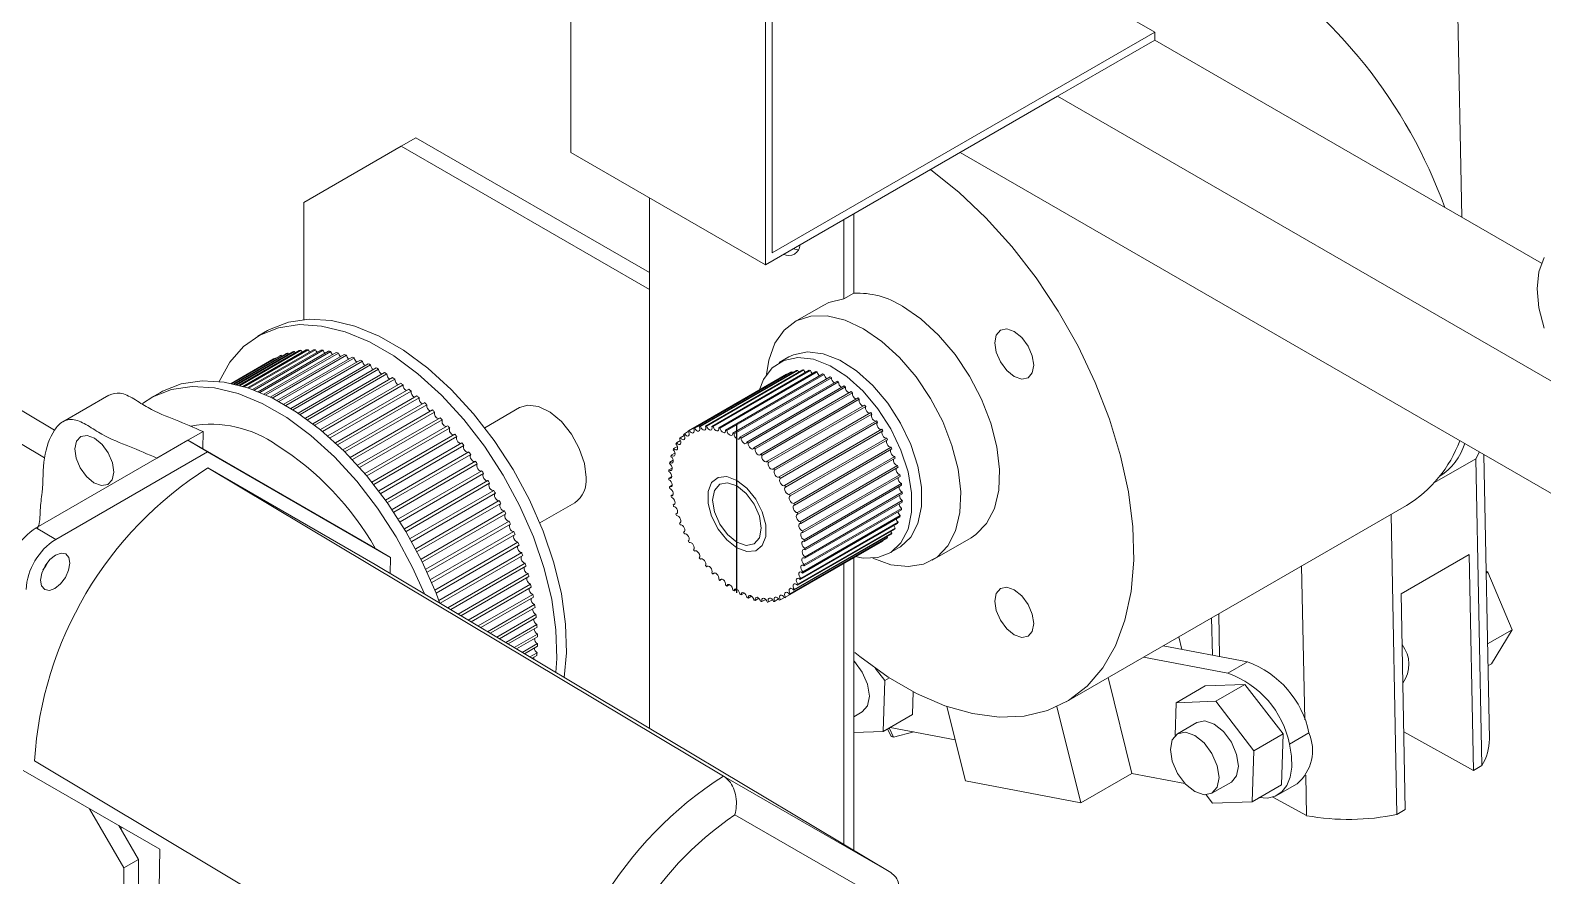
# Model space of a CAD drawing. Header units: millimetres. Extents: x 127 to 2222, y 23 to 864.
# Drawn here: x 1780.3 to 1835.3, y 288.1 to 318.8 of the extents above; entities that cross this region are included whole.
import ezdxf

# ---------------------------------------------------------------- set-up
doc = ezdxf.new("R2010")
doc.units = ezdxf.units.MM
doc.linetypes.add('CENTERX2', pattern=[20.32, 12.7, -2.54, 2.54, -2.54])

msp = doc.modelspace()

# ---------------------------------------------------------------- linework, layer by layer
at = {"color": 7, "linetype": 'Continuous', "lineweight": 15}
for p, q in [((1799.964, 314.405), (1799.964, 326.653)), ((1832.335, 312.046), (1832.057, 326.2)), ((1807.036, 310.323), (1807.036, 322.571)), ((1807.283, 322.714), (1807.283, 310.752)), ((1821.178, 318.773), (1814.107, 322.855)), ((1807.283, 310.752), (1821.178, 318.773)), ((1821.178, 318.773), (1821.178, 318.487)), ((1821.178, 318.487), (1817.642, 316.446)), ((1835.225, 310.378), (1821.178, 318.487)), ((1817.642, 316.446), (1807.036, 310.323)), ((1898.959, 269.503), (1817.642, 316.446)), ((1794.331, 314.934), (1793.8, 314.628)), ((1802.816, 310.035), (1794.331, 314.934)), ((1793.8, 314.628), (1790.265, 312.586)), ((1802.816, 309.423), (1793.8, 314.628)), ((1807.036, 310.323), (1799.964, 314.405)), ((1840.977, 298.893), (1814.106, 314.405)), ((1802.816, 312.759), (1802.816, 293.473)), ((1790.265, 308.336), (1790.265, 312.586)), ((1810.241, 309.286), (1810.241, 312.173)), ((1809.887, 311.969), (1809.887, 309.082)), ((1781.203, 304.306), (1773.644, 308.825)), ((1809.155, 308.856), (1808.094, 308.243)), ((1810.241, 309.286), (1809.887, 309.082)), ((1788.947, 307.929), (1788.594, 307.725)), ((1789.919, 307.17), (1787.825, 305.961)), ((1787.911, 305.939), (1790.097, 307.201)), ((1790.168, 307.211), (1787.948, 305.929)), ((1788.052, 305.9), (1790.352, 307.228)), ((1790.426, 307.231), (1788.096, 305.886)), ((1788.215, 305.848), (1790.615, 307.234)), ((1790.691, 307.232), (1788.265, 305.832)), ((1788.399, 305.785), (1790.884, 307.22)), ((1790.962, 307.212), (1788.454, 305.765)), ((1788.6, 305.708), (1791.16, 307.186)), ((1791.239, 307.173), (1788.66, 305.684)), ((1787.622, 306.008), (1789.165, 306.899)), ((1789.226, 306.931), (1787.626, 306.007)), ((1787.648, 306.002), (1789.383, 307.004)), ((1789.447, 307.03), (1787.662, 306)), ((1787.707, 305.99), (1789.612, 307.089)), ((1789.678, 307.11), (1787.729, 305.985)), ((1787.795, 305.969), (1789.85, 307.155)), ((1788.816, 305.617), (1791.441, 307.132)), ((1791.521, 307.113), (1788.88, 305.588)), ((1789.045, 305.511), (1791.726, 307.059)), ((1791.808, 307.034), (1789.112, 305.478)), ((1789.233, 306.917), (1789.226, 306.931)), ((1789.285, 305.39), (1792.015, 306.966)), ((1792.098, 306.936), (1789.355, 305.352)), ((1789.463, 307.003), (1789.447, 307.03)), ((1789.534, 305.253), (1792.307, 306.854)), ((1792.391, 306.818), (1789.606, 305.211)), ((1789.702, 307.07), (1789.678, 307.11)), ((1789.79, 305.1), (1792.602, 306.722)), ((1792.685, 306.682), (1789.864, 305.053)), ((1807.887, 306.969), (1807.534, 306.765)), ((1790.053, 304.931), (1792.897, 306.573)), ((1792.981, 306.527), (1790.128, 304.88)), ((1790.32, 304.746), (1793.193, 306.404)), ((1793.277, 306.354), (1790.397, 304.69)), ((1790.59, 304.545), (1793.489, 306.219)), ((1793.573, 306.163), (1790.668, 304.485)), ((1807.767, 306.322), (1804.231, 304.281)), ((1804.265, 304.3), (1807.8, 306.341)), ((1807.958, 306.414), (1804.422, 304.373)), ((1804.459, 304.386), (1807.994, 306.427)), ((1808.166, 306.472), (1804.63, 304.431)), ((1804.67, 304.438), (1808.205, 306.479)), ((1808.389, 306.496), (1804.854, 304.455)), ((1804.895, 304.455), (1808.431, 306.496)), ((1808.625, 306.484), (1805.089, 304.443)), ((1805.133, 304.437), (1808.669, 306.478)), ((1808.87, 306.437), (1805.335, 304.396)), ((1805.38, 304.384), (1808.916, 306.425)), ((1809.123, 306.356), (1805.588, 304.315)), ((1805.634, 304.297), (1809.17, 306.338)), ((1809.381, 306.242), (1805.845, 304.201)), ((1805.892, 304.176), (1809.428, 306.217)), ((1809.64, 306.095), (1806.104, 304.054)), ((1806.151, 304.024), (1809.687, 306.065)), ((1807.8, 306.341), (1807.808, 306.328)), ((1807.994, 306.427), (1808.018, 306.387)), ((1783.184, 305.585), (1781.509, 304.618)), ((1785.058, 305.684), (1784.705, 305.48)), ((1790.863, 304.329), (1793.784, 306.016)), ((1793.867, 305.955), (1790.94, 304.265)), ((1791.136, 304.098), (1794.077, 305.796)), ((1794.16, 305.731), (1791.214, 304.03)), ((1791.409, 303.852), (1794.367, 305.56)), ((1809.897, 305.918), (1806.362, 303.877)), ((1806.408, 303.841), (1809.944, 305.882)), ((1810.151, 305.712), (1806.616, 303.671)), ((1806.661, 303.63), (1810.197, 305.671)), ((1794.449, 305.49), (1791.486, 303.78)), ((1791.681, 303.592), (1794.654, 305.309)), ((1794.734, 305.235), (1791.757, 303.516)), ((1791.95, 303.319), (1794.936, 305.043)), ((1795.016, 304.965), (1792.026, 303.239)), ((1798.104, 305.133), (1796.835, 304.4)), ((1810.398, 305.479), (1806.863, 303.438)), ((1806.907, 303.393), (1810.442, 305.435)), ((1810.636, 305.223), (1807.101, 303.182)), ((1807.142, 303.133), (1810.678, 305.174)), ((1792.216, 303.032), (1795.214, 304.763)), ((1795.291, 304.681), (1792.291, 302.949)), ((1792.478, 302.734), (1795.485, 304.47)), ((1810.862, 304.946), (1807.326, 302.905)), ((1807.366, 302.852), (1810.901, 304.893)), ((1811.073, 304.65), (1807.537, 302.609)), ((1807.574, 302.554), (1811.109, 304.595)), ((1786.055, 303.946), (1784.926, 303.294)), ((1786.601, 304.261), (1786.055, 303.946)), ((1786.055, 303.946), (1786.762, 303.523)), ((1786.591, 303.636), (1786.055, 303.946)), ((1786.601, 304.261), (1786.591, 303.636)), ((1795.561, 304.384), (1792.551, 302.647)), ((1792.735, 302.423), (1795.75, 304.164)), ((1795.824, 304.075), (1792.807, 302.333)), ((1803.804, 303.848), (1803.948, 303.931)), ((1803.935, 304.03), (1804.083, 304.115)), ((1804.09, 304.181), (1804.239, 304.268)), ((1811.267, 304.34), (1807.731, 302.299)), ((1807.765, 302.242), (1811.3, 304.283)), ((1811.442, 304.019), (1807.906, 301.978)), ((1807.936, 301.918), (1811.472, 303.959)), ((1786.762, 303.523), (1781.249, 300.341)), ((1792.701, 300.109), (1786.591, 303.636)), ((1793.408, 299.687), (1786.762, 303.523)), ((1792.986, 302.102), (1796.008, 303.847)), ((1796.08, 303.755), (1793.056, 302.009)), ((1793.23, 301.771), (1796.258, 303.519)), ((1796.327, 303.424), (1793.299, 301.676)), ((1803.614, 303.402), (1803.746, 303.479)), ((1803.696, 303.638), (1803.835, 303.718)), ((1811.596, 303.689), (1808.061, 301.648)), ((1808.086, 301.588), (1811.622, 303.629)), ((1811.728, 303.356), (1808.192, 301.315)), ((1833.333, 293.082), (1833.13, 303.422)), ((1784.926, 303.294), (1780.542, 300.764)), ((1805.511, 291.736), (1786.776, 302.938)), ((1786.776, 302.938), (1792.853, 299.43)), ((1793.468, 301.431), (1796.499, 303.181)), ((1796.565, 303.083), (1793.533, 301.333)), ((1793.697, 301.083), (1796.73, 302.834)), ((1803.528, 302.863), (1803.642, 302.929)), ((1803.557, 303.143), (1803.681, 303.214)), ((1808.214, 301.254), (1811.749, 303.295)), ((1811.836, 303.022), (1808.3, 300.98)), ((1808.317, 300.92), (1811.852, 302.961)), ((1831.337, 302.403), (1832.837, 303.269)), ((1832.837, 303.269), (1833.056, 292.122)), ((1796.794, 302.734), (1793.76, 300.983)), ((1793.917, 300.727), (1796.952, 302.48)), ((1797.013, 302.378), (1793.978, 300.625)), ((1803.525, 302.565), (1803.629, 302.625)), ((1803.55, 302.253), (1803.642, 302.306)), ((1811.918, 302.69), (1808.382, 300.649)), ((1808.395, 300.59), (1811.93, 302.631)), ((1811.974, 302.366), (1808.439, 300.325)), ((1808.446, 300.267), (1811.982, 302.308)), ((1794.128, 300.366), (1797.163, 302.118)), ((1797.221, 302.014), (1794.186, 300.262)), ((1794.329, 299.999), (1797.363, 301.75)), ((1798.835, 300.936), (1800.104, 301.669)), ((1803.601, 301.93), (1803.68, 301.976)), ((1812.004, 302.052), (1808.468, 300.011)), ((1808.468, 299.657), (1812.004, 301.698)), ((1808.471, 299.955), (1812.006, 301.996)), ((1812.006, 301.751), (1808.471, 299.71)), ((1797.418, 301.645), (1794.384, 299.894)), ((1794.52, 299.627), (1797.552, 301.378)), ((1797.603, 301.271), (1794.572, 299.521)), ((1803.679, 301.6), (1803.744, 301.637)), ((1803.782, 301.266), (1803.833, 301.295)), ((1808.382, 299.118), (1811.918, 301.159)), ((1811.93, 301.204), (1808.395, 299.163)), ((1808.439, 299.377), (1811.974, 301.418)), ((1811.982, 301.468), (1808.446, 299.426)), ((1817.953, 294.432), (1830.327, 301.576)), ((1829.76, 301.248), (1829.974, 290.342)), ((1780.542, 300.764), (1781.249, 300.341)), ((1794.699, 299.253), (1797.728, 301.001)), ((1797.776, 300.894), (1794.748, 299.146)), ((1794.867, 298.876), (1797.891, 300.621)), ((1803.91, 300.932), (1803.945, 300.952)), ((1804.06, 300.601), (1804.08, 300.613)), ((1808.192, 298.672), (1811.728, 300.713)), ((1811.749, 300.749), (1808.214, 298.708)), ((1808.3, 298.882), (1811.836, 300.923)), ((1811.852, 300.964), (1808.317, 298.923)), ((1792.701, 300.109), (1793.408, 299.687)), ((1797.935, 300.513), (1794.913, 298.769)), ((1795.024, 298.498), (1798.042, 300.24)), ((1798.082, 300.132), (1795.066, 298.391)), ((1804.231, 300.278), (1804.236, 300.281)), ((1804.269, 300.223), (1804.265, 300.221)), ((1811.3, 300.28), (1807.765, 298.239)), ((1807.906, 298.339), (1811.442, 300.38)), ((1811.472, 300.405), (1807.936, 298.364)), ((1808.061, 298.49), (1811.596, 300.531)), ((1811.622, 300.562), (1808.086, 298.521)), ((1811.292, 300.293), (1811.3, 300.28)), ((1811.449, 300.446), (1811.472, 300.405)), ((1811.533, 299.837), (1811.887, 300.041)), ((1813.094, 299.583), (1814.508, 300.399)), ((1793.399, 299.103), (1793.408, 299.687)), ((1795.168, 298.12), (1798.178, 299.858)), ((1798.215, 299.749), (1795.215, 298.018)), ((1795.49, 297.853), (1798.301, 299.476)), ((1804.479, 299.922), (1804.459, 299.91)), ((1804.706, 299.636), (1804.67, 299.615)), ((1810.241, 289.034), (1810.241, 299.668)), ((1832.598, 299.791), (1830.123, 298.362)), ((1832.753, 291.946), (1832.598, 299.791)), ((1811.588, 288.228), (1792.853, 299.43)), ((1798.333, 299.367), (1795.598, 297.788)), ((1795.868, 297.627), (1798.409, 299.095)), ((1798.438, 298.987), (1795.973, 297.564)), ((1804.946, 299.367), (1804.895, 299.338)), ((1805.198, 299.119), (1805.133, 299.082)), ((1809.887, 299.464), (1809.887, 289.245)), ((1826.514, 299.375), (1826.624, 293.787)), ((1833.213, 299.186), (1833.279, 299.151)), ((1833.279, 299.151), (1833.214, 299.114)), ((1833.279, 299.151), (1834.159, 297.055)), ((1796.236, 297.407), (1798.503, 298.716)), ((1798.527, 298.609), (1796.339, 297.346)), ((1805.459, 298.895), (1805.38, 298.849)), ((1805.726, 298.696), (1805.634, 298.643)), ((1805.996, 298.526), (1805.892, 298.466)), ((1806.266, 298.385), (1806.151, 298.319)), ((1796.594, 297.193), (1798.582, 298.341)), ((1798.602, 298.235), (1796.694, 297.133)), ((1796.941, 296.986), (1798.646, 297.97)), ((1798.662, 297.866), (1797.037, 296.928)), ((1806.532, 298.276), (1806.408, 298.205)), ((1806.793, 298.2), (1806.661, 298.124)), ((1807.046, 298.157), (1806.907, 298.077)), ((1807.287, 298.148), (1807.142, 298.065)), ((1807.513, 298.174), (1807.366, 298.088)), ((1807.723, 298.233), (1807.574, 298.146)), ((1830.123, 298.362), (1830.278, 290.518)), ((1797.276, 296.785), (1798.695, 297.605)), ((1798.706, 297.502), (1797.369, 296.73)), ((1823.244, 297.487), (1823.271, 296.126)), ((1823.5, 297.635), (1823.531, 296.077)), ((1797.598, 296.593), (1798.729, 297.245)), ((1798.735, 297.145), (1797.687, 296.54)), ((1797.906, 296.408), (1798.747, 296.894)), ((1798.749, 296.795), (1797.991, 296.358)), ((1822.046, 296.795), (1822.16, 296.337)), ((1834.159, 297.055), (1833.265, 296.539)), ((1834.159, 297.055), (1833.408, 295.814)), ((1798.2, 296.233), (1798.749, 296.55)), ((1798.747, 296.454), (1798.28, 296.185)), ((1798.478, 296.067), (1798.736, 296.216)), ((1824.542, 295.884), (1821.478, 296.467)), ((1798.73, 296.123), (1798.554, 296.021)), ((1811.368, 295.21), (1811.024, 295.656)), ((1823.834, 295.476), (1820.771, 296.059)), ((1823.834, 295.476), (1824.542, 295.884)), ((1833.408, 295.814), (1833.281, 295.741)), ((1811.312, 293.358), (1811.368, 295.21)), ((1811.538, 295.308), (1811.368, 295.21)), ((1819.483, 295.316), (1820.348, 291.834)), ((1812.372, 293.97), (1812.398, 294.807)), ((1823.011, 295.014), (1821.95, 294.402)), ((1824.452, 295.068), (1823.011, 295.014)), ((1824.452, 295.068), (1823.392, 294.456)), ((1825.838, 293.27), (1824.452, 295.068)), ((1810.241, 293.894), (1810.551, 294.073)), ((1813.629, 294.268), (1814.302, 291.56)), ((1817.622, 294.262), (1818.492, 290.762)), ((1821.95, 294.402), (1821.914, 293.209)), ((1823.392, 294.456), (1821.95, 294.402)), ((1824.777, 292.658), (1823.392, 294.456)), ((1812.372, 293.97), (1811.312, 293.358)), ((1811.47, 293.449), (1811.574, 293.223)), ((1811.533, 293.486), (1811.686, 293.153)), ((1813.93, 293.055), (1811.567, 293.505)), ((1822.711, 293.686), (1822.003, 293.278)), ((1810.241, 293.318), (1811.312, 293.358)), ((1812.423, 293.342), (1811.686, 293.153)), ((1825.838, 293.27), (1824.777, 292.658)), ((1825.781, 291.418), (1825.838, 293.27)), ((1826.072, 292.897), (1826.779, 293.305)), ((1832.753, 291.946), (1830.222, 293.34)), ((1824.721, 290.806), (1824.777, 292.658)), ((1780.067, 291.946), (1785.026, 289.084)), ((1799.214, 281.085), (1780.478, 292.286)), ((1818.492, 290.762), (1820.348, 291.834)), ((1822.272, 291.468), (1820.348, 291.834)), ((1832.753, 291.946), (1833.056, 292.122)), ((1811.588, 288.228), (1805.511, 291.736)), ((1814.302, 291.56), (1818.492, 290.762)), ((1823.253, 291.113), (1823.96, 291.521)), ((1825.781, 291.418), (1824.721, 290.806)), ((1825.646, 291.051), (1826.353, 291.459)), ((1826.664, 291.765), (1826.693, 290.299)), ((1823.046, 291.055), (1823.279, 290.752)), ((1823.279, 290.752), (1824.721, 290.806)), ((1826.693, 290.299), (1825.467, 290.974)), ((1783.724, 288.4), (1782.481, 290.553)), ((1805.92, 290.331), (1811.576, 287.066)), ((1829.974, 290.342), (1830.278, 290.518)), ((1783.542, 289.941), (1784.254, 288.706)), ((1784.96, 284.85), (1785.026, 289.084)), ((1784.254, 288.706), (1783.724, 288.4)), ((1784.254, 288.706), (1784.254, 268.905)), ((1783.724, 288.4), (1783.724, 267.986))]:
    msp.add_line(p, q, dxfattribs=at)
at = {"color": 8, "linetype": 'Continuous', "lineweight": 15}
for p, q in [((1771.363, 308.969), (1780.845, 303.3)), ((1780.955, 299.495), (1780.945, 299.501)), ((1783.624, 289.893), (1783.623, 289.8))]:
    msp.add_line(p, q, dxfattribs=at)
at = {"color": 7, "linetype": 'CENTERX2'}
msp.add_line((1805.998, 298.402), (1805.998, 304.526), dxfattribs=at)
at = {"color": 7, "linetype": 'Continuous', "lineweight": 15, "flags": 128}
for points in [[(1810.281, 296.225), (1810.464, 296.078), (1811.491, 295.338), (1812.526, 294.741), (1813.553, 294.294), (1814.557, 294.006), (1815.522, 293.881), (1816.434, 293.92), (1817.279, 294.123), (1818.044, 294.487), (1818.718, 295.006), (1819.29, 295.672), (1819.751, 296.476), (1820.095, 297.404), (1820.316, 298.444), (1820.412, 299.579), (1820.38, 300.793), (1820.221, 302.065), (1819.938, 303.379), (1819.535, 304.712), (1819.017, 306.046), (1818.393, 307.36), (1817.673, 308.635), (1816.866, 309.85), (1815.986, 310.987), (1815.046, 312.029), (1814.059, 312.961), (1813.042, 313.768), (1813.025, 313.78)], [(1808.233, 310.86), (1808.213, 310.861), (1808.044, 310.905)], [(1808.044, 310.905), (1808.213, 310.861), (1808.233, 310.86)], [(1835.073, 309.445), (1835.135, 310.068), (1835.318, 310.59)], [(1835.318, 308.018), (1835.135, 308.751), (1835.073, 309.445)], [(1809.155, 308.856), (1809.34, 308.948), (1809.887, 309.082)], [(1814.508, 300.399), (1814.68, 300.514), (1815.07, 300.921), (1815.35, 301.466), (1815.508, 302.128), (1815.54, 302.885), (1815.444, 303.709), (1815.224, 304.569), (1814.888, 305.435), (1814.448, 306.276), (1813.92, 307.061), (1813.322, 307.761), (1812.678, 308.352), (1812.008, 308.812)], [(1788.947, 307.929), (1789.021, 307.971), (1789.701, 308.238), (1790.453, 308.348), (1791.264, 308.298), (1792.117, 308.089), (1792.996, 307.726), (1793.884, 307.214), (1794.763, 306.565), (1795.617, 305.791), (1796.429, 304.906), (1797.182, 303.929), (1797.863, 302.878), (1798.458, 301.773), (1798.955, 300.637), (1799.345, 299.49), (1799.62, 298.357), (1799.775, 297.258)], [(1810.594, 307.996), (1809.925, 308.308), (1809.28, 308.462), (1808.683, 308.451), (1808.154, 308.277), (1807.714, 307.944), (1807.378, 307.466), (1807.158, 306.859), (1807.075, 306.335)], [(1787.188, 306.078), (1787.19, 306.084), (1787.579, 306.782), (1788.074, 307.347), (1788.668, 307.767), (1789.347, 308.034), (1790.1, 308.144), (1790.91, 308.094), (1791.764, 307.885), (1792.643, 307.522), (1793.53, 307.01), (1794.41, 306.361), (1795.264, 305.586), (1796.075, 304.702), (1796.828, 303.725), (1797.509, 302.673), (1798.104, 301.569), (1798.601, 300.432), (1798.991, 299.286), (1799.267, 298.153), (1799.422, 297.054)], [(1810.931, 299.655), (1811.59, 299.421), (1812.214, 299.349), (1812.78, 299.442), (1813.266, 299.697), (1813.656, 300.104), (1813.935, 300.649), (1814.094, 301.312), (1814.126, 302.069), (1814.03, 302.892), (1813.81, 303.753), (1813.474, 304.619), (1813.034, 305.46), (1812.506, 306.244), (1811.908, 306.945), (1811.263, 307.536), (1810.594, 307.996)], [(1816.074, 307.894), (1815.804, 307.988), (1815.574, 307.944), (1815.421, 307.767), (1815.367, 307.486), (1815.421, 307.142), (1815.574, 306.789), (1815.804, 306.479), (1816.074, 306.261), (1816.345, 306.167), (1816.574, 306.212), (1816.728, 306.388), (1816.781, 306.669), (1816.728, 307.013), (1816.574, 307.366), (1816.345, 307.676), (1816.074, 307.894)], [(1789.95, 307.117), (1789.948, 307.12), (1789.919, 307.17)], [(1790.207, 307.144), (1790.196, 307.16), (1790.168, 307.211)], [(1790.472, 307.152), (1790.452, 307.179), (1790.426, 307.231)], [(1790.745, 307.139), (1790.715, 307.179), (1790.691, 307.232)], [(1806.809, 305.751), (1806.967, 306.154), (1807.282, 306.577), (1807.702, 306.847), (1808.209, 306.951), (1808.777, 306.885), (1809.38, 306.651), (1809.991, 306.26), (1810.58, 305.731), (1811.121, 305.088), (1811.587, 304.362), (1811.957, 303.586), (1812.214, 302.796), (1812.345, 302.031), (1812.345, 301.325), (1812.214, 300.711), (1811.957, 300.218), (1811.587, 299.869), (1811.121, 299.681), (1810.58, 299.662), (1810.293, 299.716)], [(1807.887, 306.969), (1808.056, 307.051), (1808.562, 307.156), (1809.13, 307.089), (1809.734, 306.855), (1810.345, 306.464), (1810.934, 305.935), (1811.474, 305.292), (1811.941, 304.566), (1812.311, 303.79), (1812.567, 303.001), (1812.699, 302.235), (1812.699, 301.529), (1812.567, 300.915), (1812.311, 300.422), (1811.941, 300.073), (1811.887, 300.041)], [(1785.058, 305.684), (1785.132, 305.726), (1785.812, 305.993), (1786.564, 306.103), (1787.375, 306.053), (1788.228, 305.844), (1789.107, 305.48), (1789.995, 304.969), (1790.874, 304.32), (1791.728, 303.545), (1792.54, 302.661), (1793.293, 301.684), (1793.974, 300.632), (1794.568, 299.528), (1795.066, 298.391), (1795.207, 298.013)], [(1808.205, 306.479), (1808.233, 306.428), (1808.245, 306.412)], [(1808.431, 306.496), (1808.455, 306.444), (1808.486, 306.404)], [(1784.404, 305.282), (1784.779, 305.522), (1785.458, 305.789), (1786.211, 305.899), (1787.021, 305.849), (1787.874, 305.64), (1788.754, 305.276), (1789.641, 304.765), (1790.521, 304.116), (1791.374, 303.341), (1792.186, 302.457), (1792.939, 301.479), (1793.62, 300.428), (1794.215, 299.324), (1794.644, 298.359)], [(1800.518, 302.584), (1800.455, 303.102), (1800.272, 303.646), (1799.985, 304.168), (1799.62, 304.623), (1799.209, 304.968), (1798.789, 305.174), (1798.397, 305.223), (1798.104, 305.133)], [(1810.442, 305.435), (1810.434, 305.393), (1810.442, 305.342), (1810.464, 305.29), (1810.497, 305.244), (1810.537, 305.21), (1810.577, 305.194), (1810.585, 305.194)], [(1810.678, 305.174), (1810.666, 305.136), (1810.669, 305.088), (1810.687, 305.035), (1810.718, 304.986), (1810.757, 304.949), (1810.797, 304.928), (1810.826, 304.925)], [(1804.459, 304.386), (1804.489, 304.337), (1804.528, 304.3), (1804.569, 304.278), (1804.606, 304.277), (1804.633, 304.295), (1804.648, 304.331), (1804.647, 304.379), (1804.63, 304.431)], [(1804.67, 304.438), (1804.697, 304.387), (1804.734, 304.346), (1804.775, 304.32), (1804.814, 304.313), (1804.844, 304.326), (1804.863, 304.357), (1804.866, 304.402), (1804.854, 304.455)], [(1804.895, 304.455), (1804.92, 304.403), (1804.954, 304.358), (1804.995, 304.327), (1805.035, 304.315), (1805.068, 304.323), (1805.09, 304.35), (1805.097, 304.392), (1805.089, 304.443)], [(1805.133, 304.437), (1805.154, 304.384), (1805.186, 304.337), (1805.225, 304.302), (1805.266, 304.284), (1805.302, 304.286), (1805.327, 304.308), (1805.339, 304.347), (1805.335, 304.396)], [(1810.901, 304.893), (1810.885, 304.86), (1810.884, 304.813), (1810.898, 304.761), (1810.926, 304.71), (1810.963, 304.669), (1811.004, 304.643), (1811.042, 304.637), (1811.052, 304.639)], [(1811.109, 304.595), (1811.089, 304.566), (1811.084, 304.522), (1811.094, 304.471), (1811.119, 304.419), (1811.154, 304.374), (1811.194, 304.344), (1811.234, 304.332), (1811.262, 304.338)], [(1782.636, 302.399), (1782.367, 302.623), (1782.14, 302.935), (1781.991, 303.289), (1781.942, 303.631), (1782.001, 303.909), (1782.158, 304.079), (1782.39, 304.118), (1782.661, 304.018), (1782.931, 303.794), (1783.158, 303.482), (1783.307, 303.128), (1783.356, 302.786), (1783.297, 302.508), (1783.14, 302.337), (1782.908, 302.299), (1782.636, 302.399)], [(1795.97, 303.825), (1795.944, 303.828), (1795.903, 303.848), (1795.864, 303.886), (1795.833, 303.935), (1795.814, 303.988), (1795.811, 304.038), (1795.824, 304.075)], [(1803.804, 303.848), (1803.843, 303.811), (1803.883, 303.792), (1803.92, 303.792), (1803.947, 303.812), (1803.96, 303.849), (1803.957, 303.897), (1803.94, 303.95), (1803.91, 303.999)], [(1803.935, 304.03), (1803.973, 303.989), (1804.014, 303.965), (1804.052, 303.959), (1804.082, 303.974), (1804.099, 304.007), (1804.101, 304.053), (1804.087, 304.105), (1804.06, 304.156)], [(1804.09, 304.181), (1804.125, 304.137), (1804.166, 304.108), (1804.205, 304.097), (1804.238, 304.106), (1804.259, 304.135), (1804.265, 304.178), (1804.255, 304.229), (1804.231, 304.281)], [(1804.265, 304.3), (1804.298, 304.254), (1804.338, 304.22), (1804.378, 304.204), (1804.413, 304.208), (1804.437, 304.231), (1804.448, 304.271), (1804.443, 304.321), (1804.422, 304.373)], [(1805.38, 304.384), (1805.397, 304.331), (1805.427, 304.282), (1805.465, 304.243), (1805.506, 304.22), (1805.543, 304.217), (1805.572, 304.234), (1805.587, 304.268), (1805.588, 304.315)], [(1805.634, 304.297), (1805.647, 304.245), (1805.673, 304.194), (1805.71, 304.151), (1805.75, 304.123), (1805.789, 304.115), (1805.821, 304.126), (1805.841, 304.156), (1805.845, 304.201)], [(1805.892, 304.176), (1805.901, 304.125), (1805.924, 304.073), (1805.958, 304.028), (1805.998, 303.995), (1806.038, 303.981), (1806.072, 303.987), (1806.095, 304.013), (1806.104, 304.054)], [(1806.151, 304.024), (1806.156, 303.975), (1806.175, 303.922), (1806.207, 303.874), (1806.246, 303.837), (1806.286, 303.818), (1806.323, 303.819), (1806.349, 303.839), (1806.362, 303.877)], [(1811.295, 304.28), (1811.276, 304.258), (1811.267, 304.218), (1811.273, 304.168), (1811.294, 304.115), (1811.327, 304.068), (1811.366, 304.033), (1811.407, 304.016), (1811.442, 304.019)], [(1811.451, 303.948), (1811.444, 303.94), (1811.431, 303.903), (1811.433, 303.855), (1811.45, 303.802), (1811.48, 303.753), (1811.518, 303.714), (1811.559, 303.692), (1811.596, 303.689)], [(1796.228, 303.502), (1796.191, 303.505), (1796.15, 303.528), (1796.112, 303.568), (1796.082, 303.618), (1796.066, 303.671), (1796.065, 303.719), (1796.08, 303.755)], [(1796.477, 303.168), (1796.468, 303.167), (1796.43, 303.173), (1796.389, 303.198), (1796.351, 303.24), (1796.323, 303.291), (1796.309, 303.344), (1796.31, 303.39), (1796.327, 303.424)], [(1803.557, 303.143), (1803.598, 303.119), (1803.636, 303.116), (1803.665, 303.132), (1803.681, 303.166), (1803.682, 303.213), (1803.667, 303.265), (1803.639, 303.316), (1803.601, 303.357)], [(1803.614, 303.402), (1803.654, 303.374), (1803.693, 303.365), (1803.725, 303.376), (1803.745, 303.406), (1803.75, 303.45), (1803.739, 303.501), (1803.714, 303.553), (1803.679, 303.597)], [(1803.696, 303.638), (1803.736, 303.606), (1803.776, 303.591), (1803.811, 303.597), (1803.834, 303.622), (1803.843, 303.662), (1803.837, 303.713), (1803.815, 303.765), (1803.782, 303.812)], [(1806.408, 303.841), (1806.409, 303.794), (1806.424, 303.741), (1806.453, 303.691), (1806.491, 303.651), (1806.531, 303.627), (1806.569, 303.622), (1806.599, 303.637), (1806.616, 303.671)], [(1806.661, 303.63), (1806.657, 303.586), (1806.669, 303.534), (1806.694, 303.482), (1806.73, 303.439), (1806.771, 303.41), (1806.81, 303.399), (1806.842, 303.409), (1806.863, 303.438)], [(1806.907, 303.393), (1806.899, 303.352), (1806.906, 303.301), (1806.928, 303.249), (1806.961, 303.203), (1807.001, 303.169), (1807.042, 303.153), (1807.076, 303.158), (1807.101, 303.182)], [(1811.586, 303.608), (1811.574, 303.582), (1811.572, 303.537), (1811.585, 303.484), (1811.612, 303.433), (1811.648, 303.391), (1811.689, 303.364), (1811.728, 303.356)], [(1832.837, 303.269), (1832.958, 303.496), (1832.967, 303.516)], [(1796.716, 302.826), (1796.699, 302.823), (1796.659, 302.831), (1796.618, 302.859), (1796.582, 302.903), (1796.556, 302.954), (1796.543, 303.007), (1796.547, 303.052), (1796.565, 303.083)], [(1803.525, 302.565), (1803.565, 302.552), (1803.599, 302.559), (1803.621, 302.586), (1803.629, 302.627), (1803.621, 302.678), (1803.599, 302.731), (1803.565, 302.777), (1803.525, 302.81)], [(1803.528, 302.863), (1803.568, 302.844), (1803.604, 302.846), (1803.63, 302.868), (1803.642, 302.906), (1803.639, 302.955), (1803.62, 303.008), (1803.589, 303.056), (1803.55, 303.093)], [(1807.142, 303.133), (1807.13, 303.095), (1807.133, 303.047), (1807.152, 302.994), (1807.182, 302.945), (1807.221, 302.908), (1807.262, 302.887), (1807.299, 302.886), (1807.326, 302.905)], [(1807.366, 302.852), (1807.349, 302.819), (1807.348, 302.772), (1807.363, 302.72), (1807.39, 302.669), (1807.427, 302.628), (1807.468, 302.602), (1807.507, 302.596), (1807.537, 302.609)], [(1796.946, 302.476), (1796.919, 302.471), (1796.879, 302.482), (1796.838, 302.513), (1796.803, 302.557), (1796.778, 302.61), (1796.768, 302.661), (1796.774, 302.705), (1796.794, 302.734)], [(1797.163, 302.118), (1797.129, 302.112), (1797.089, 302.126), (1797.048, 302.159), (1797.014, 302.205), (1796.991, 302.257), (1796.983, 302.309), (1796.991, 302.351), (1797.013, 302.378)], [(1803.55, 302.253), (1803.589, 302.245), (1803.62, 302.258), (1803.639, 302.289), (1803.642, 302.334), (1803.63, 302.386), (1803.604, 302.437), (1803.568, 302.481), (1803.528, 302.509)], [(1805.998, 302.485), (1805.635, 302.62), (1805.316, 302.592), (1805.079, 302.403), (1804.953, 302.076), (1804.953, 301.65), (1805.079, 301.178), (1805.316, 300.715), (1805.635, 300.318), (1805.998, 300.035), (1806.361, 299.9), (1806.68, 299.928), (1806.917, 300.117), (1807.043, 300.444), (1807.043, 300.87), (1806.917, 301.342), (1806.68, 301.805), (1806.361, 302.201), (1805.998, 302.485)], [(1806.882, 300.75), (1806.815, 301.179), (1806.623, 301.621), (1806.336, 302.008), (1805.998, 302.281), (1805.66, 302.398), (1805.373, 302.342), (1805.181, 302.122), (1805.114, 301.77), (1805.181, 301.341), (1805.373, 300.899), (1805.66, 300.512), (1805.998, 300.239), (1806.336, 300.122), (1806.623, 300.177), (1806.815, 300.398), (1806.882, 300.75)], [(1807.574, 302.554), (1807.553, 302.525), (1807.548, 302.481), (1807.559, 302.43), (1807.583, 302.378), (1807.618, 302.333), (1807.658, 302.303), (1807.698, 302.291), (1807.731, 302.299)], [(1807.765, 302.242), (1807.741, 302.217), (1807.731, 302.177), (1807.737, 302.127), (1807.758, 302.074), (1807.791, 302.027), (1807.831, 301.992), (1807.871, 301.975), (1807.906, 301.978)], [(1797.363, 301.75), (1797.328, 301.747), (1797.287, 301.764), (1797.247, 301.798), (1797.214, 301.846), (1797.193, 301.899), (1797.187, 301.949), (1797.197, 301.99), (1797.215, 302.011)], [(1803.601, 301.93), (1803.639, 301.928), (1803.667, 301.946), (1803.682, 301.981), (1803.681, 302.029), (1803.665, 302.081), (1803.636, 302.131), (1803.598, 302.171), (1803.557, 302.195)], [(1803.679, 301.6), (1803.714, 301.603), (1803.739, 301.626), (1803.75, 301.666), (1803.745, 301.715), (1803.725, 301.768), (1803.693, 301.816), (1803.654, 301.852), (1803.614, 301.871)], [(1807.936, 301.918), (1807.909, 301.899), (1807.895, 301.862), (1807.897, 301.814), (1807.914, 301.761), (1807.944, 301.712), (1807.983, 301.673), (1808.023, 301.651), (1808.061, 301.648)], [(1797.552, 301.378), (1797.515, 301.377), (1797.474, 301.396), (1797.435, 301.433), (1797.403, 301.482), (1797.384, 301.535), (1797.38, 301.585), (1797.392, 301.623), (1797.404, 301.637)], [(1797.728, 301.001), (1797.69, 301.003), (1797.649, 301.025), (1797.611, 301.064), (1797.581, 301.114), (1797.563, 301.167), (1797.561, 301.215), (1797.575, 301.252), (1797.581, 301.258)], [(1803.782, 301.266), (1803.815, 301.275), (1803.837, 301.303), (1803.843, 301.345), (1803.834, 301.397), (1803.811, 301.449), (1803.776, 301.494), (1803.736, 301.526), (1803.696, 301.539)], [(1803.91, 300.932), (1803.94, 300.946), (1803.957, 300.979), (1803.96, 301.024), (1803.947, 301.076), (1803.92, 301.128), (1803.883, 301.17), (1803.843, 301.197), (1803.804, 301.205)], [(1808.086, 301.588), (1808.056, 301.574), (1808.039, 301.541), (1808.036, 301.496), (1808.049, 301.443), (1808.076, 301.392), (1808.113, 301.35), (1808.153, 301.323), (1808.192, 301.315)], [(1808.214, 301.254), (1808.181, 301.245), (1808.159, 301.217), (1808.153, 301.174), (1808.162, 301.123), (1808.185, 301.071), (1808.22, 301.026), (1808.26, 300.994), (1808.3, 300.98)], [(1797.891, 300.621), (1797.853, 300.626), (1797.812, 300.651), (1797.774, 300.691), (1797.745, 300.742), (1797.73, 300.795), (1797.73, 300.842), (1797.746, 300.876)], [(1804.06, 300.601), (1804.087, 300.621), (1804.101, 300.657), (1804.099, 300.706), (1804.082, 300.758), (1804.052, 300.808), (1804.014, 300.846), (1803.973, 300.869), (1803.935, 300.871)], [(1808.317, 300.92), (1808.282, 300.917), (1808.257, 300.894), (1808.246, 300.854), (1808.251, 300.805), (1808.271, 300.752), (1808.303, 300.704), (1808.342, 300.668), (1808.382, 300.649)], [(1808.395, 300.59), (1808.357, 300.592), (1808.329, 300.574), (1808.314, 300.539), (1808.315, 300.491), (1808.331, 300.438), (1808.36, 300.388), (1808.398, 300.349), (1808.439, 300.325)], [(1811.584, 300.629), (1811.592, 300.611), (1811.622, 300.562)], [(1811.697, 300.842), (1811.716, 300.796), (1811.749, 300.749)], [(1798.042, 300.24), (1798.003, 300.248), (1797.961, 300.275), (1797.925, 300.317), (1797.897, 300.368), (1797.884, 300.421), (1797.887, 300.467), (1797.898, 300.492)], [(1798.178, 299.858), (1798.139, 299.868), (1798.098, 299.897), (1798.062, 299.941), (1798.036, 299.993), (1798.025, 300.046), (1798.03, 300.09), (1798.037, 300.106)], [(1804.231, 300.278), (1804.255, 300.303), (1804.265, 300.343), (1804.259, 300.393), (1804.238, 300.446), (1804.205, 300.493), (1804.166, 300.528), (1804.125, 300.545), (1804.09, 300.542)], [(1804.422, 299.966), (1804.443, 299.995), (1804.448, 300.039), (1804.437, 300.09), (1804.413, 300.142), (1804.378, 300.187), (1804.338, 300.217), (1804.298, 300.229), (1804.265, 300.221)], [(1808.446, 300.267), (1808.407, 300.275), (1808.376, 300.262), (1808.357, 300.231), (1808.354, 300.186), (1808.366, 300.134), (1808.392, 300.082), (1808.428, 300.039), (1808.468, 300.011)], [(1781.221, 298.558), (1781.019, 298.487), (1780.849, 298.519), (1780.737, 298.65), (1780.701, 298.859), (1780.745, 299.114), (1780.863, 299.378), (1781.037, 299.608), (1781.24, 299.772), (1781.443, 299.843), (1781.613, 299.811), (1781.724, 299.68), (1781.761, 299.471), (1781.717, 299.216), (1781.599, 298.952), (1781.425, 298.721), (1781.221, 298.558)], [(1780.973, 299.537), (1780.892, 299.375), (1780.782, 299.216)], [(1798.301, 299.476), (1798.261, 299.489), (1798.22, 299.52), (1798.186, 299.566), (1798.162, 299.618), (1798.153, 299.67), (1798.159, 299.713), (1798.162, 299.719)], [(1804.63, 299.667), (1804.647, 299.701), (1804.648, 299.748), (1804.633, 299.8), (1804.606, 299.851), (1804.569, 299.892), (1804.528, 299.918), (1804.489, 299.924), (1804.459, 299.91)], [(1804.854, 299.387), (1804.866, 299.424), (1804.863, 299.473), (1804.844, 299.526), (1804.814, 299.575), (1804.775, 299.612), (1804.734, 299.633), (1804.697, 299.634), (1804.67, 299.615)], [(1808.468, 299.657), (1808.428, 299.675), (1808.392, 299.674), (1808.366, 299.652), (1808.354, 299.614), (1808.357, 299.565), (1808.376, 299.512), (1808.407, 299.464), (1808.446, 299.426)], [(1808.471, 299.955), (1808.431, 299.968), (1808.397, 299.961), (1808.375, 299.934), (1808.367, 299.892), (1808.375, 299.842), (1808.397, 299.789), (1808.431, 299.743), (1808.471, 299.71)], [(1805.089, 299.126), (1805.097, 299.168), (1805.09, 299.218), (1805.068, 299.271), (1805.035, 299.317), (1804.995, 299.351), (1804.954, 299.366), (1804.92, 299.362), (1804.895, 299.338)], [(1805.335, 298.889), (1805.339, 298.934), (1805.327, 298.986), (1805.302, 299.037), (1805.266, 299.081), (1805.225, 299.11), (1805.186, 299.12), (1805.154, 299.11), (1805.133, 299.082)], [(1808.3, 298.882), (1808.26, 298.914), (1808.22, 298.929), (1808.185, 298.923), (1808.162, 298.898), (1808.153, 298.857), (1808.159, 298.807), (1808.181, 298.755), (1808.214, 298.708)], [(1808.382, 299.118), (1808.342, 299.146), (1808.303, 299.155), (1808.271, 299.144), (1808.251, 299.114), (1808.246, 299.07), (1808.257, 299.018), (1808.282, 298.967), (1808.317, 298.923)], [(1808.439, 299.377), (1808.398, 299.4), (1808.36, 299.404), (1808.331, 299.388), (1808.315, 299.354), (1808.314, 299.307), (1808.329, 299.254), (1808.357, 299.204), (1808.395, 299.163)], [(1805.588, 298.678), (1805.587, 298.726), (1805.572, 298.778), (1805.543, 298.828), (1805.506, 298.869), (1805.465, 298.893), (1805.427, 298.898), (1805.397, 298.882), (1805.38, 298.849)], [(1805.845, 298.496), (1805.841, 298.545), (1805.821, 298.598), (1805.789, 298.646), (1805.75, 298.682), (1805.71, 298.702), (1805.673, 298.701), (1805.647, 298.681), (1805.634, 298.643)], [(1806.104, 298.343), (1806.095, 298.395), (1806.072, 298.447), (1806.038, 298.492), (1805.998, 298.524), (1805.958, 298.539), (1805.924, 298.532), (1805.901, 298.507), (1805.892, 298.466)], [(1806.362, 298.223), (1806.349, 298.275), (1806.323, 298.326), (1806.286, 298.369), (1806.246, 298.397), (1806.207, 298.405), (1806.175, 298.394), (1806.156, 298.363), (1806.151, 298.319)], [(1807.906, 298.339), (1807.871, 298.382), (1807.831, 298.412), (1807.791, 298.423), (1807.758, 298.413), (1807.737, 298.385), (1807.731, 298.342), (1807.741, 298.291), (1807.765, 298.239)], [(1808.061, 298.49), (1808.023, 298.53), (1807.983, 298.555), (1807.944, 298.561), (1807.914, 298.546), (1807.897, 298.513), (1807.895, 298.467), (1807.909, 298.415), (1807.936, 298.364)], [(1808.192, 298.672), (1808.153, 298.708), (1808.113, 298.728), (1808.076, 298.728), (1808.049, 298.708), (1808.036, 298.671), (1808.039, 298.623), (1808.056, 298.57), (1808.086, 298.521)], [(1816.074, 298.504), (1815.804, 298.598), (1815.574, 298.553), (1815.421, 298.377), (1815.367, 298.096), (1815.421, 297.752), (1815.574, 297.399), (1815.804, 297.089), (1816.074, 296.871), (1816.345, 296.777), (1816.574, 296.821), (1816.728, 296.998), (1816.781, 297.279), (1816.728, 297.623), (1816.574, 297.976), (1816.345, 298.286), (1816.074, 298.504)], [(1806.616, 298.136), (1806.599, 298.189), (1806.569, 298.238), (1806.531, 298.277), (1806.491, 298.3), (1806.453, 298.303), (1806.424, 298.286), (1806.409, 298.252), (1806.408, 298.205)], [(1806.863, 298.083), (1806.842, 298.136), (1806.81, 298.183), (1806.771, 298.218), (1806.73, 298.236), (1806.694, 298.233), (1806.669, 298.211), (1806.657, 298.173), (1806.661, 298.124)], [(1807.101, 298.065), (1807.076, 298.117), (1807.042, 298.161), (1807.001, 298.192), (1806.961, 298.205), (1806.928, 298.197), (1806.906, 298.17), (1806.899, 298.128), (1806.907, 298.077)], [(1807.326, 298.082), (1807.299, 298.132), (1807.262, 298.174), (1807.221, 298.2), (1807.182, 298.207), (1807.152, 298.194), (1807.133, 298.162), (1807.13, 298.117), (1807.142, 298.065)], [(1807.537, 298.133), (1807.507, 298.182), (1807.468, 298.22), (1807.427, 298.242), (1807.39, 298.243), (1807.363, 298.225), (1807.348, 298.189), (1807.349, 298.141), (1807.366, 298.088)], [(1807.731, 298.219), (1807.698, 298.266), (1807.658, 298.3), (1807.618, 298.316), (1807.583, 298.312), (1807.559, 298.289), (1807.548, 298.249), (1807.553, 298.199), (1807.574, 298.146)], [(1799.422, 297.054), (1799.454, 296.011), (1799.422, 295.502)], [(1799.775, 297.258), (1799.807, 296.215), (1799.727, 295.32)], [(1810.551, 294.073), (1810.551, 294.073), (1810.743, 294.294), (1810.81, 294.646), (1810.743, 295.075), (1810.551, 295.517), (1810.265, 295.904), (1810.241, 295.928)], [(1823.96, 291.521), (1823.961, 291.521), (1824.152, 291.742), (1824.219, 292.094), (1824.152, 292.523), (1823.961, 292.965), (1823.674, 293.352), (1823.336, 293.625), (1822.997, 293.742), (1822.711, 293.686)], [(1823.512, 291.685), (1823.445, 292.115), (1823.253, 292.557), (1822.967, 292.943), (1822.628, 293.216), (1822.29, 293.334), (1822.003, 293.278), (1821.812, 293.058), (1821.745, 292.706), (1821.812, 292.276), (1822.003, 291.835), (1822.29, 291.448), (1822.628, 291.175), (1822.967, 291.057), (1823.253, 291.113), (1823.445, 291.334), (1823.512, 291.685)], [(1824.958, 290.956), (1825.274, 290.938), (1825.557, 291.006), (1825.794, 291.16), (1825.979, 291.393), (1826.102, 291.695), (1826.16, 292.057), (1826.15, 292.462), (1826.072, 292.897)]]:
    msp.add_lwpolyline(points, dxfattribs=at)
at = {"color": 7, "linetype": 'Continuous', "lineweight": 15}
for centre, radius, start, end in [((1814.548, 306.216), 18.244, 19.8386, 57.3779), ((1807.881, 311.062), 0.408, 242.2485, 357.7447), ((1810.378, 306.262), 3.027, 57.4099, 92.5982), ((1790.498, 304.349), 2.88, 101.5989, 103.0082), ((1790.54, 304.118), 3.115, 96.8546, 98.1833), ((1790.562, 303.849), 3.385, 92.3103, 93.5616), ((1790.566, 303.763), 3.471, 87.942, 89.1941), ((1790.546, 303.348), 3.886, 83.8574, 85.0072), ((1791.202, 307.282), 0.25, 196.1969, 224.416), ((1790.498, 302.98), 4.258, 79.972, 81.0526), ((1791.479, 307.235), 0.248, 194.4243, 226.1927), ((1790.44, 304.524), 2.696, 116.7804, 118.24), ((1790.473, 304.444), 2.782, 111.6408, 113.0631), ((1790.472, 304.44), 2.786, 106.5536, 107.9888), ((1790.405, 302.52), 4.727, 76.3353, 77.3382), ((1791.762, 307.167), 0.246, 192.6223, 227.9901), ((1790.304, 302.152), 5.108, 72.8838, 73.8403), ((1792.048, 307.08), 0.244, 190.8055, 229.8122), ((1790.075, 301.477), 5.821, 69.6668, 70.5317), ((1792.333, 306.972), 0.238, 188.6171, 231.9957), ((1790.042, 301.395), 5.91, 66.586, 67.4634), ((1792.625, 306.846), 0.236, 186.767, 233.8468), ((1789.735, 300.707), 6.664, 63.7159, 64.5167), ((1792.918, 306.702), 0.233, 184.8842, 235.7296), ((1789.424, 300.11), 7.337, 60.9976, 61.7452), ((1793.207, 306.536), 0.226, 182.2898, 238.3246), ((1789.119, 299.591), 7.939, 58.4131, 59.1223), ((1793.5, 306.354), 0.222, 180.2509, 240.3635), ((1788.8, 299.096), 8.528, 55.9635, 56.6403), ((1793.792, 306.156), 0.219, 178.218, 242.3967), ((1808.373, 305.314), 1.176, 108.7549, 110.646), ((1808.412, 305.162), 1.333, 98.927, 100.6472), ((1808.427, 304.947), 1.549, 89.8621, 91.4123), ((1808.397, 304.622), 1.876, 81.6877, 83.0406), ((1808.908, 306.541), 0.248, 194.7589, 226.6514), ((1808.317, 304.279), 2.228, 74.4001, 75.6095), ((1809.155, 306.472), 0.244, 191.1641, 230.2494), ((1808.162, 303.852), 2.682, 67.942, 69.0084), ((1809.404, 306.367), 0.236, 187.1132, 234.2987), ((1808.009, 303.53), 3.039, 62.1668, 63.1634), ((1809.65, 306.226), 0.223, 182.2913, 239.1224), ((1807.752, 303.084), 3.554, 57.0268, 57.9247), ((1809.905, 306.059), 0.218, 178.3973, 243.0153), ((1788.536, 298.718), 8.989, 53.619, 54.2761), ((1794.083, 305.94), 0.216, 176.1308, 244.4844), ((1788.151, 298.21), 9.626, 51.3786, 52.0057), ((1794.364, 305.704), 0.206, 172.6807, 247.9342), ((1788.094, 298.125), 9.728, 49.2121, 49.8451), ((1807.332, 302.494), 4.278, 52.3686, 53.1498), ((1810.148, 305.857), 0.206, 173.0278, 248.3851), ((1806.995, 302.107), 4.792, 48.0732, 48.799), ((1810.393, 305.632), 0.2, 168.6968, 252.7162), ((1794.649, 305.457), 0.203, 170.5288, 250.0874), ((1787.567, 297.507), 10.54, 47.153, 47.7478), ((1794.93, 305.194), 0.2, 168.318, 252.296), ((1787.095, 297.002), 11.232, 45.1539, 45.7214), ((1795.206, 304.918), 0.196, 166.0277, 254.5876), ((1806.615, 301.728), 5.328, 44.0813, 44.7557), ((1806.396, 301.544), 5.614, 40.2964, 40.9531), ((1786.89, 300.362), 4.161, 54.6237, 100.0633), ((1786.901, 296.799), 11.512, 43.2084, 43.7703), ((1795.476, 304.627), 0.192, 163.6557, 256.9606), ((1786.312, 296.251), 12.317, 41.3267, 41.8586), ((1804.877, 303.121), 1.333, 98.927, 100.6472), ((1804.892, 302.906), 1.549, 89.8621, 91.4123), ((1804.862, 302.581), 1.876, 81.6877, 83.0406), ((1806.207, 301.397), 5.853, 36.6787, 37.3202), ((1806.22, 301.402), 5.84, 33.1435, 33.7937), ((1795.74, 304.323), 0.189, 161.1848, 259.4297), ((1786.202, 296.15), 12.466, 39.4771, 40.0085), ((1804.96, 303.151), 1.35, 139.3722, 141.0707), ((1804.865, 303.238), 1.221, 129.4128, 131.2343), ((1804.835, 303.274), 1.175, 119.0632, 120.9358), ((1804.837, 303.273), 1.176, 108.7549, 110.646), ((1804.781, 302.238), 2.228, 74.4001, 75.6095), ((1804.627, 301.811), 2.682, 67.942, 69.0084), ((1804.473, 301.489), 3.039, 62.1668, 63.1634), ((1804.217, 301.043), 3.554, 57.0268, 57.9247), ((1803.796, 300.453), 4.278, 52.3686, 53.1498), ((1805.999, 301.26), 6.103, 29.69, 30.3143), ((1806.016, 301.273), 6.081, 26.2149, 26.8391), ((1827.908, 305.53), 4.636, 301.4558, 339.7512), ((1783.51, 294.681), 10.763, 29.7142, 57.4644), ((1785.697, 295.738), 13.118, 37.6734, 38.183), ((1785.716, 295.746), 13.098, 35.8888, 36.4029), ((1805.696, 302.82), 2.163, 164.3763, 165.622), ((1805.36, 302.93), 1.808, 156.9378, 158.3415), ((1805.128, 303.04), 1.552, 148.5989, 150.1462), ((1803.46, 300.066), 4.792, 48.0732, 48.799), ((1803.079, 299.687), 5.328, 44.0813, 44.7557), ((1806.155, 301.344), 5.925, 22.6844, 23.3182), ((1806.446, 301.464), 5.611, 19.0464, 19.7035), ((1830.291, 304.528), 2.263, 303.2275, 341.7674), ((1794.063, 291.443), 13.61, 122.3693, 176.4458), ((1785.15, 295.344), 13.791, 34.1359, 34.6269), ((1784.94, 295.213), 14.039, 32.3935, 32.8776), ((1806.577, 302.694), 3.053, 176.8354, 177.8272), ((1806.088, 302.741), 2.562, 170.9682, 172.0846), ((1802.861, 299.503), 5.614, 40.2964, 40.9531), ((1802.672, 299.356), 5.853, 36.6787, 37.3202), ((1811.882, 303.208), 0.193, 162.6347, 255.9434), ((1811.982, 302.879), 0.2, 167.2726, 251.3033), ((1806.903, 301.613), 5.13, 15.2335, 15.934), ((1785.038, 295.279), 13.921, 30.657, 31.1462), ((1799.544, 302.473), 0.98, 304.8214, 6.4908), ((1807.088, 302.695), 3.565, 182.0851, 182.9802), ((1807.628, 302.742), 4.107, 186.8358, 187.6498), ((1802.684, 299.361), 5.84, 33.1435, 33.7937), ((1802.463, 299.219), 6.103, 29.69, 30.3143), ((1812.055, 302.555), 0.206, 171.6061, 246.9704), ((1812.109, 302.244), 0.219, 177.1656, 241.4098), ((1807.359, 301.726), 4.66, 11.1923, 11.9386), ((1807.925, 301.822), 4.085, 6.8348, 7.653), ((1785.046, 295.286), 13.911, 28.9237, 29.4133), ((1785.365, 295.455), 13.55, 27.1843, 27.6859), ((1808.068, 302.813), 4.552, 191.1839, 191.9478), ((1802.48, 299.232), 6.081, 26.2149, 26.8391), ((1812.127, 301.941), 0.225, 181.1515, 237.4263), ((1808.448, 301.866), 3.561, 2.0844, 2.9805), ((1808.971, 301.866), 3.038, 356.833, 357.8299), ((1785.397, 295.465), 13.517, 25.4373, 25.9383), ((1808.487, 302.908), 4.983, 195.2231, 195.9444), ((1808.893, 303.029), 5.406, 199.0339, 199.7158), ((1802.62, 299.303), 5.925, 22.6844, 23.3182), ((1802.91, 299.423), 5.611, 19.0464, 19.7035), ((1812.091, 301.388), 0.244, 189.7448, 228.8335), ((1812.124, 301.656), 0.236, 185.6933, 232.8852), ((1809.877, 301.73), 2.119, 344.3642, 345.6355), ((1809.434, 301.822), 2.572, 350.9729, 352.0852), ((1781.8, 298.788), 2.342, 122.4761, 176.3391), ((1785.481, 295.503), 13.424, 23.6763, 24.1781), ((1785.882, 295.671), 12.99, 21.8863, 22.4012), ((1809.333, 303.199), 5.878, 202.6859, 203.3246), ((1809.4, 303.23), 5.952, 206.2079, 206.8457), ((1803.367, 299.572), 5.13, 15.2335, 15.934), ((1803.823, 299.685), 4.66, 11.1923, 11.9386), ((1810.456, 301.49), 1.491, 328.5671, 330.1775), ((1812.027, 301.139), 0.248, 193.3397, 225.2397), ((1810.223, 301.61), 1.753, 336.9159, 338.3633), ((1782.507, 298.365), 2.342, 122.4766, 176.3388), ((1786.14, 295.768), 12.714, 20.073, 20.5942), ((1809.533, 303.301), 6.102, 209.6898, 210.3141), ((1804.39, 299.781), 4.085, 6.8348, 7.653), ((1810.696, 301.287), 1.175, 299.0627, 300.9352), ((1810.682, 301.306), 1.198, 309.395, 311.2509), ((1810.581, 301.403), 1.338, 319.353, 321.0666), ((1786.582, 295.921), 12.247, 18.2143, 18.7495), ((1786.813, 295.994), 12.004, 16.3197, 16.8589), ((1809.54, 303.31), 6.113, 213.1639, 213.7849), ((1809.324, 303.163), 5.852, 216.6786, 217.3202), ((1804.912, 299.825), 3.561, 2.0844, 2.9805), ((1805.435, 299.825), 3.038, 356.833, 357.8299), ((1798.463, 299.283), 0.196, 165.3032, 254.0717), ((1798.566, 298.906), 0.2, 167.5982, 251.7766), ((1787.297, 296.134), 11.501, 14.3657, 14.9203), ((1808.856, 302.778), 5.246, 220.2735, 220.9762), ((1808.766, 302.686), 5.118, 224.0673, 224.7695), ((1806.687, 299.569), 1.753, 336.9159, 338.3633), ((1806.342, 299.689), 2.119, 344.3642, 345.6355), ((1805.898, 299.781), 2.572, 350.9729, 352.0852), ((1798.653, 298.531), 0.203, 169.8159, 249.5583), ((1787.946, 296.293), 10.832, 12.3459, 12.9252), ((1808.318, 302.208), 4.463, 228.0464, 228.8258), ((1808.201, 302.068), 4.28, 232.3687, 233.1497), ((1807.779, 301.477), 3.554, 237.0268, 237.9247), ((1807.045, 299.362), 1.338, 319.353, 321.0666), ((1806.92, 299.449), 1.491, 328.5671, 330.1775), ((1798.725, 298.16), 0.206, 171.9523, 247.4237), ((1788.525, 296.412), 10.241, 10.2577, 10.8595), ((1789.044, 296.499), 9.715, 8.0895, 8.7115), ((1807.523, 301.031), 3.039, 242.1668, 243.1634), ((1807.369, 300.708), 2.681, 247.9418, 249.0086), ((1807.175, 300.132), 2.073, 254.3551, 255.6545), ((1807.124, 299.867), 1.803, 261.6602, 263.0678), ((1807.105, 299.514), 1.45, 269.8094, 271.4655), ((1807.119, 299.399), 1.333, 278.927, 280.6469), ((1807.142, 299.295), 1.226, 288.777, 290.5901), ((1807.161, 299.246), 1.175, 299.0627, 300.9352), ((1807.146, 299.265), 1.198, 309.395, 311.2509), ((1798.79, 297.798), 0.215, 175.3323, 244.0424), ((1798.831, 297.438), 0.218, 177.3471, 242.0266), ((1789.647, 296.577), 9.107, 5.8274, 6.4767), ((1798.857, 297.085), 0.221, 179.314, 240.0604), ((1798.867, 296.74), 0.223, 181.2435, 238.1332), ((1790.296, 296.635), 8.455, 3.4592, 4.1425), ((1790.86, 296.661), 7.89, 0.9762, 1.6906), ((1798.87, 296.408), 0.233, 184.1821, 235.194), ((1792.078, 296.635), 6.672, 355.5986, 356.3994), ((1791.499, 296.662), 7.251, 358.3591, 359.1163), ((1829.27, 295.799), 1.142, 323.4386, 38.8133), ((1798.839, 296.079), 0.226, 185.7913, 209.343), ((1823.374, 292.611), 3.475, 11.5285, 70.3732), ((1822.667, 292.203), 3.475, 11.5285, 70.3732), ((1811.692, 293.288), 0.135, 208.5957, 267.3064), ((1825.303, 292.674), 1.606, 310.8488, 23.1486), ((1831.586, 293.066), 1.747, 327.301, 0.5542), ((1812.787, 280.247), 13.599, 122.3461, 176.4691), ((1812.827, 280.222), 12.243, 124.3417, 174.4734), ((1828.22, 298.834), 8.671, 259.8556, 281.6716)]:
    msp.add_arc(centre, radius, start, end, dxfattribs=at)
for points, knots in [([(1786.601, 304.261), (1786.269, 304.404), (1785.604, 304.69), (1784.764, 305.004), (1784.097, 305.451), (1783.575, 305.725), (1783.315, 305.629), (1783.186, 305.582)], [0, 0, 0, 0, 0.286661, 0.572677, 0.720048, 0.861616, 1, 1, 1, 1]), ([(1784.926, 303.294), (1784.593, 303.438), (1783.929, 303.724), (1783.09, 304.036), (1782.42, 304.487), (1781.902, 304.75), (1781.474, 304.649), (1781.077, 304.193), (1780.777, 303.337), (1780.796, 302.22), (1780.665, 301.428), (1780.688, 300.902), (1780.579, 300.738), (1780.566, 300.718)], [0, 0, 0, 0, 0.133541, 0.266782, 0.335435, 0.401384, 0.467633, 0.534374, 0.68322, 0.832604, 0.910961, 0.9892, 1, 1, 1, 1]), ([(1805.92, 290.331), (1805.921, 290.333), (1805.949, 290.431), (1805.988, 290.648), (1805.973, 290.985), (1805.881, 291.304), (1805.727, 291.573), (1805.583, 291.682), (1805.511, 291.736)], [0, 0, 0, 0, 0.003174, 0.199561, 0.413426, 0.612827, 0.806304, 1, 1, 1, 1]), ([(1811.588, 288.228), (1811.656, 288.176), (1811.792, 288.072), (1811.884, 287.839), (1811.881, 287.574), (1811.777, 287.306), (1811.649, 287.141), (1811.577, 287.068), (1811.576, 287.066)], [0, 0, 0, 0, 0.193696, 0.387176, 0.586578, 0.800445, 0.996826, 1, 1, 1, 1])]:
    msp.add_open_spline(points, degree=3, knots=knots, dxfattribs=at)

doc.saveas('drawing.dxf')
